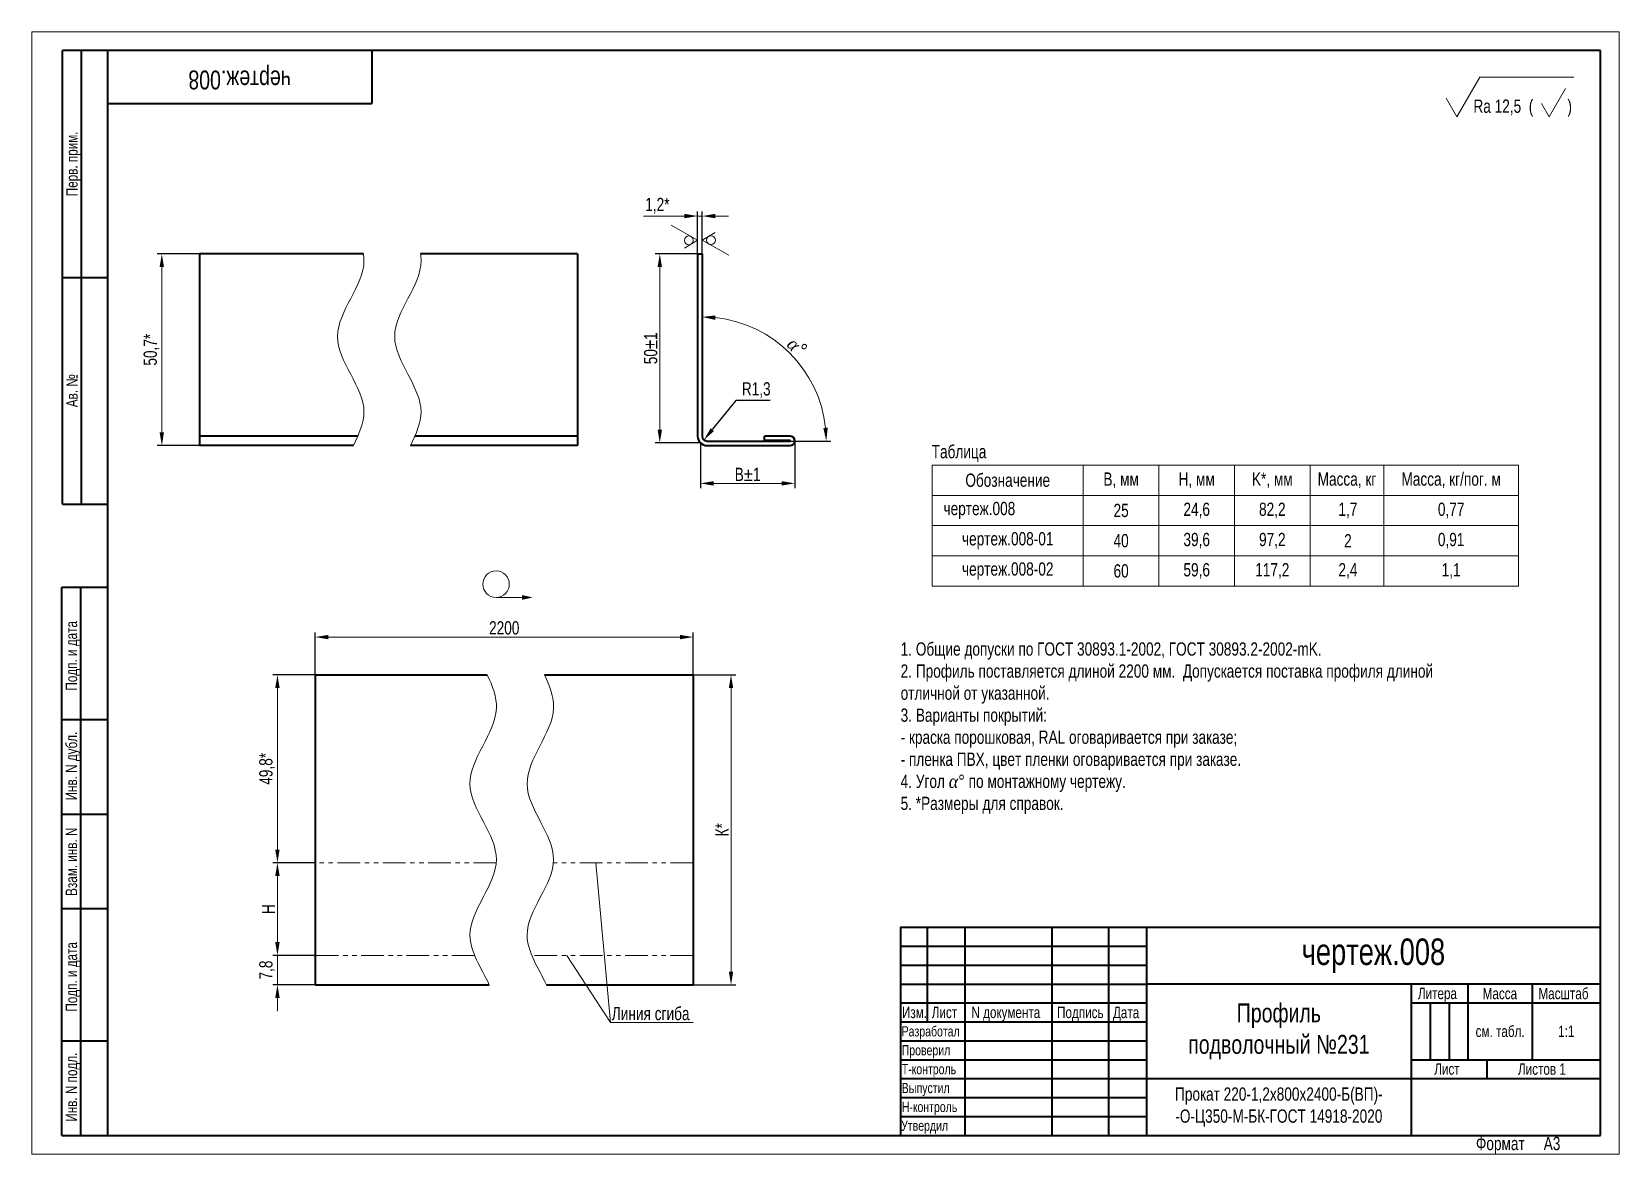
# Model space of a CAD drawing. Header units: millimetres. Extents: x 4600 to 5020, y -709 to -412.
import ezdxf

# ---------------------------------------------------------------- set-up
doc = ezdxf.new("R2010")
doc.units = ezdxf.units.MM
doc.linetypes.add('LT_07', pattern=[20, 10, -2, 2, -2, 2, -2])
for name, color, linetype, lineweight in [('Layer_02', 5, 'Continuous', 13), ('Layer_03', 1, 'Continuous', 13), ('Layer_05', 5, 'Continuous', 13), ('Layer_06', 7, 'Continuous', 35), ('Layer_07', 6, 'Continuous', 13), ('Layer_08', 7, 'Continuous', 40)]:
    doc.layers.add(name, color=color, linetype=linetype, lineweight=lineweight)
doc.styles.add('Style_02', font='ARIALNI_0.TTF', dxfattribs={"width": 0.9, "height": 3.5})
doc.dimstyles.new('DimStyle_03', dxfattribs={"dimtxt": 3.5, "dimasz": 2.5, "dimexe": 1.25, "dimexo": 0.625, "dimtad": 1, "dimtxsty": 'Style_02', "dimcen": 2.5, "dimazin": 3, "dimtfac": 1, "dimtmove": 0, "dimatfit": 3})
doc.dimstyles.new('DimStyle_04', dxfattribs={"dimtxt": 3.5, "dimasz": 2.5, "dimexe": 1.25, "dimexo": 0, "dimtad": 1, "dimlfac": 2, "dimtxsty": 'Style_02', "dimcen": 2.5, "dimazin": 3, "dimtfac": 1, "dimtmove": 0, "dimatfit": 3})

# ---------------------------------------------------------------- blocks, each defined once
blk = doc.blocks.new('*D97')
at = {"layer": 'Defpoints', "color": 0, "lineweight": 50, "ltscale": 0.04, "transparency": 16777216}
for p in [(4675.42, -581.96), (4665.42, -631.68), (4675.42, -631.68)]:
    blk.add_point(p, dxfattribs=at)
at = {"layer": 'Layer_03', "color": 0, "lineweight": -2, "ltscale": 0.04, "transparency": 16777216}
for p, q in [((4675.42, -581.96), (4664.17, -581.96)), ((4675.42, -631.68), (4664.17, -631.68))]:
    blk.add_line(p, q, dxfattribs=at)
at = {"layer": 'Layer_03', "color": 0, "ltscale": 0.04, "transparency": 16777216}
blk.add_line((4665.42, -585.46), (4665.42, -628.18), dxfattribs=at)
at = {"layer": 'Layer_03', "color": 0, "lineweight": 50, "ltscale": 0.04, "transparency": 16777216}
for points in [[(4664.83, -585.46), (4666, -585.46), (4665.42, -581.96)], [(4664.83, -628.18), (4666, -628.18), (4665.42, -631.68)]]:
    blk.add_solid(points, dxfattribs=at)
at = {"layer": 'Layer_03', "color": 0, "ltscale": 0.04, "transparency": 16777216, "insert": (4662.68, -606.82), "char_height": 3.5, "attachment_point": 5, "rotation": 90, "style": 'Style_02'}
blk.add_mtext('49,8*', dxfattribs=at)
blk = doc.blocks.new('*D98')
at = {"layer": 'Defpoints', "color": 0, "lineweight": 50, "ltscale": 0.04, "transparency": 16777216}
for p in [(4665.42, -631.68), (4675.42, -631.68), (4675.42, -656.18)]:
    blk.add_point(p, dxfattribs=at)
at = {"layer": 'Layer_03', "color": 0, "lineweight": -2, "ltscale": 0.04, "transparency": 16777216}
for p, q in [((4675.42, -631.68), (4664.17, -631.68)), ((4675.42, -656.18), (4664.17, -656.18))]:
    blk.add_line(p, q, dxfattribs=at)
at = {"layer": 'Layer_03', "color": 0, "ltscale": 0.04, "transparency": 16777216}
blk.add_line((4665.42, -652.68), (4665.42, -635.18), dxfattribs=at)
at = {"layer": 'Layer_03', "color": 0, "lineweight": 50, "ltscale": 0.04, "transparency": 16777216}
for points in [[(4664.83, -635.18), (4666, -635.18), (4665.42, -631.68)], [(4664.83, -652.68), (4666, -652.68), (4665.42, -656.18)]]:
    blk.add_solid(points, dxfattribs=at)
at = {"layer": 'Layer_03', "color": 0, "ltscale": 0.04, "transparency": 16777216, "insert": (4663.04, -643.93), "char_height": 3.5, "attachment_point": 5, "rotation": 90, "style": 'Style_02'}
blk.add_mtext('Н', dxfattribs=at)
blk = doc.blocks.new('*D99')
at = {"layer": 'Defpoints', "color": 0, "lineweight": 50, "ltscale": 0.04, "transparency": 16777216}
for p in [(4665.42, -656.18), (4675.42, -656.18), (4675.42, -663.95)]:
    blk.add_point(p, dxfattribs=at)
at = {"layer": 'Layer_03', "color": 0, "ltscale": 0.04, "transparency": 16777216}
for p, q in [((4665.42, -652.68), (4665.42, -649.18)), ((4665.42, -663.95), (4665.42, -656.18)), ((4665.42, -667.45), (4665.42, -670.95))]:
    blk.add_line(p, q, dxfattribs=at)
at = {"layer": 'Layer_03', "color": 0, "lineweight": -2, "ltscale": 0.04, "transparency": 16777216}
for p, q in [((4675.42, -656.18), (4664.17, -656.18)), ((4675.42, -663.95), (4664.17, -663.95))]:
    blk.add_line(p, q, dxfattribs=at)
at = {"layer": 'Layer_03', "color": 0, "lineweight": 50, "ltscale": 0.04, "transparency": 16777216}
for points in [[(4664.83, -652.68), (4666, -652.68), (4665.42, -656.18)], [(4664.83, -667.45), (4666, -667.45), (4665.42, -663.95)]]:
    blk.add_solid(points, dxfattribs=at)
at = {"layer": 'Layer_03', "color": 0, "ltscale": 0.04, "transparency": 16777216, "insert": (4662.68, -660.06), "char_height": 3.5, "attachment_point": 5, "rotation": 90, "style": 'Style_02'}
blk.add_mtext('7,8', dxfattribs=at)
blk = doc.blocks.new('*D100')
at = {"layer": 'Defpoints', "color": 0, "lineweight": 50, "ltscale": 0.04, "transparency": 16777216}
for p in [(4775.42, -581.96), (4775.42, -663.95), (4785.42, -663.95)]:
    blk.add_point(p, dxfattribs=at)
at = {"layer": 'Layer_03', "color": 0, "lineweight": -2, "ltscale": 0.04, "transparency": 16777216}
for p, q in [((4775.42, -581.96), (4786.67, -581.96)), ((4775.42, -663.95), (4786.67, -663.95))]:
    blk.add_line(p, q, dxfattribs=at)
at = {"layer": 'Layer_03', "color": 0, "ltscale": 0.04, "transparency": 16777216}
blk.add_line((4785.42, -585.46), (4785.42, -660.45), dxfattribs=at)
at = {"layer": 'Layer_03', "color": 0, "lineweight": 50, "ltscale": 0.04, "transparency": 16777216}
for points in [[(4784.83, -585.46), (4786, -585.46), (4785.42, -581.96)], [(4784.83, -660.45), (4786, -660.45), (4785.42, -663.95)]]:
    blk.add_solid(points, dxfattribs=at)
at = {"layer": 'Layer_03', "color": 0, "ltscale": 0.04, "transparency": 16777216, "insert": (4783.03, -622.96), "char_height": 3.5, "attachment_point": 5, "rotation": 90, "style": 'Style_02'}
blk.add_mtext('К*', dxfattribs=at)
blk = doc.blocks.new('*D101')
at = {"layer": 'Defpoints', "color": 0, "lineweight": 50, "ltscale": 0.04, "transparency": 16777216}
for p in [(4775.42, -571.96), (4675.42, -581.96), (4775.42, -581.96)]:
    blk.add_point(p, dxfattribs=at)
at = {"layer": 'Layer_03', "color": 0, "lineweight": -2, "ltscale": 0.04, "transparency": 16777216}
for p, q in [((4675.42, -581.96), (4675.42, -570.71)), ((4775.42, -581.96), (4775.42, -570.71))]:
    blk.add_line(p, q, dxfattribs=at)
at = {"layer": 'Layer_03', "color": 0, "ltscale": 0.04, "transparency": 16777216}
blk.add_line((4678.92, -571.96), (4771.92, -571.96), dxfattribs=at)
at = {"layer": 'Layer_03', "color": 0, "lineweight": 50, "ltscale": 0.04, "transparency": 16777216}
for points in [[(4678.92, -571.38), (4678.92, -572.55), (4675.42, -571.96)], [(4771.92, -571.38), (4771.92, -572.55), (4775.42, -571.96)]]:
    blk.add_solid(points, dxfattribs=at)
at = {"layer": 'Layer_03', "color": 0, "ltscale": 0.04, "transparency": 16777216, "insert": (4725.42, -569.55), "char_height": 3.5, "attachment_point": 5, "style": 'Style_02'}
blk.add_mtext('2200', dxfattribs=at)
blk = doc.blocks.new('*D102')
at = {"layer": 'Defpoints', "color": 0, "lineweight": 50, "ltscale": 0.04, "transparency": 16777216}
for p in [(4777.31, -520.56), (4802.31, -520.04), (4802.31, -531.29)]:
    blk.add_point(p, dxfattribs=at)
at = {"layer": 'Layer_03', "color": 0, "lineweight": -2, "ltscale": 0.04, "transparency": 16777216}
for p, q in [((4777.31, -520.56), (4777.31, -532.54)), ((4802.31, -520.04), (4802.31, -532.54))]:
    blk.add_line(p, q, dxfattribs=at)
at = {"layer": 'Layer_03', "color": 0, "ltscale": 0.04, "transparency": 16777216}
blk.add_line((4780.81, -531.29), (4798.81, -531.29), dxfattribs=at)
at = {"layer": 'Layer_03', "color": 0, "lineweight": 50, "ltscale": 0.04, "transparency": 16777216}
for points in [[(4780.81, -530.71), (4780.81, -531.88), (4777.31, -531.29)], [(4798.81, -530.71), (4798.81, -531.88), (4802.31, -531.29)]]:
    blk.add_solid(points, dxfattribs=at)
at = {"layer": 'Layer_03', "color": 0, "ltscale": 0.04, "transparency": 16777216, "insert": (4789.81, -528.91), "char_height": 3.5, "attachment_point": 5, "style": 'Style_02'}
blk.add_mtext('В%%P1', dxfattribs=at)
blk = doc.blocks.new('*D103')
at = {"layer": 'Defpoints', "color": 0, "lineweight": 50, "ltscale": 0.04, "transparency": 16777216}
for p in [(4766.58, -470.57), (4776.58, -470.57), (4777.31, -520.56)]:
    blk.add_point(p, dxfattribs=at)
at = {"layer": 'Layer_03', "color": 0, "lineweight": -2, "ltscale": 0.04, "transparency": 16777216}
for p, q in [((4776.58, -470.57), (4765.33, -470.57)), ((4777.31, -520.56), (4765.33, -520.56))]:
    blk.add_line(p, q, dxfattribs=at)
at = {"layer": 'Layer_03', "color": 0, "ltscale": 0.04, "transparency": 16777216}
blk.add_line((4766.58, -517.06), (4766.58, -474.07), dxfattribs=at)
at = {"layer": 'Layer_03', "color": 0, "lineweight": 50, "ltscale": 0.04, "transparency": 16777216}
for points in [[(4766, -474.07), (4767.16, -474.07), (4766.58, -470.57)], [(4766, -517.06), (4767.16, -517.06), (4766.58, -520.56)]]:
    blk.add_solid(points, dxfattribs=at)
at = {"layer": 'Layer_03', "color": 0, "ltscale": 0.04, "transparency": 16777216, "insert": (4764.17, -495.56), "char_height": 3.5, "attachment_point": 5, "rotation": 90, "style": 'Style_02'}
blk.add_mtext('50%%P1', dxfattribs=at)
blk = doc.blocks.new('*D104')
at = {"layer": 'Defpoints', "color": 0, "lineweight": 50, "ltscale": 0.04, "transparency": 16777216}
for p in [(4644.83, -470.57), (4634.83, -521.29), (4644.83, -521.29)]:
    blk.add_point(p, dxfattribs=at)
at = {"layer": 'Layer_03', "color": 0, "lineweight": -2, "ltscale": 0.04, "transparency": 16777216}
for p, q in [((4644.83, -470.57), (4633.58, -470.57)), ((4644.83, -521.29), (4633.58, -521.29))]:
    blk.add_line(p, q, dxfattribs=at)
at = {"layer": 'Layer_03', "color": 0, "ltscale": 0.04, "transparency": 16777216}
blk.add_line((4634.83, -474.07), (4634.83, -517.79), dxfattribs=at)
at = {"layer": 'Layer_03', "color": 0, "lineweight": 50, "ltscale": 0.04, "transparency": 16777216}
for points in [[(4634.24, -474.07), (4635.41, -474.07), (4634.83, -470.57)], [(4634.24, -517.79), (4635.41, -517.79), (4634.83, -521.29)]]:
    blk.add_solid(points, dxfattribs=at)
at = {"layer": 'Layer_03', "color": 0, "ltscale": 0.04, "transparency": 16777216, "insert": (4632.09, -495.93), "char_height": 3.5, "attachment_point": 5, "rotation": 90, "style": 'Style_02'}
blk.add_mtext('50,7*', dxfattribs=at)
blk = doc.blocks.new('*D105')
at = {"layer": 'Defpoints', "color": 0, "lineweight": 50, "ltscale": 0.04, "transparency": 16777216}
for p in [(4776.58, -460.57), (4776.58, -470.57), (4777.78, -470.57)]:
    blk.add_point(p, dxfattribs=at)
at = {"layer": 'Layer_03', "color": 0, "ltscale": 0.04, "transparency": 16777216}
for p, q in [((4773.08, -460.57), (4762.27, -460.57)), ((4777.78, -460.57), (4776.58, -460.57)), ((4781.28, -460.57), (4784.78, -460.57))]:
    blk.add_line(p, q, dxfattribs=at)
at = {"layer": 'Layer_03', "color": 0, "lineweight": -2, "ltscale": 0.04, "transparency": 16777216}
for p, q in [((4776.58, -470.57), (4776.58, -459.32)), ((4777.78, -470.57), (4777.78, -459.32))]:
    blk.add_line(p, q, dxfattribs=at)
at = {"layer": 'Layer_03', "color": 0, "lineweight": 50, "ltscale": 0.04, "transparency": 16777216}
for points in [[(4773.08, -459.98), (4773.08, -461.15), (4776.58, -460.57)], [(4781.28, -459.98), (4781.28, -461.15), (4777.78, -460.57)]]:
    blk.add_solid(points, dxfattribs=at)
at = {"layer": 'Layer_03', "color": 0, "ltscale": 0.04, "transparency": 16777216, "insert": (4765.93, -457.83), "char_height": 3.5, "attachment_point": 5, "style": 'Style_02'}
blk.add_mtext('1,2*', dxfattribs=at)
blk = doc.blocks.new('*D106')
at = {"layer": 'Defpoints', "color": 0, "lineweight": 50, "ltscale": 0.04, "transparency": 16777216}
for p in [(4777.78, -470.57), (4806.22, -503.68), (4777.78, -518.79), (4779.08, -520.09), (4801.06, -520.09)]:
    blk.add_point(p, dxfattribs=at)
at = {"layer": 'Layer_03', "color": 0, "lineweight": -2, "ltscale": 0.04, "transparency": 16777216}
blk.add_line((4801.06, -520.09), (4811.87, -520.09), dxfattribs=at)
at = {"layer": 'Layer_03', "color": 0, "ltscale": 0.04, "transparency": 16777216}
blk.add_arc((4777.78, -520.09), 32.84, 6.11, 83.89, dxfattribs=at)
at = {"layer": 'Layer_03', "color": 0, "lineweight": 50, "ltscale": 0.04, "transparency": 16777216}
for points in [[(4781.24, -488.03), (4781.31, -486.86), (4777.78, -487.26)], [(4811.01, -516.57), (4809.85, -516.63), (4810.62, -520.09)]]:
    blk.add_solid(points, dxfattribs=at)
at = {"layer": 'Layer_03', "color": 0, "ltscale": 0.04, "transparency": 16777216, "insert": (4802.88, -495), "char_height": 3.5, "attachment_point": 5, "rotation": 315, "style": 'Style_02'}
blk.add_mtext('{\\fTimes New Roman|b0|i1|c0|p18;α\\fMS Shell Dlg 2|b0|i1|c204|p0;\\H1.1429x;%%D}', dxfattribs=at)
blk = doc.blocks.new('*D107')
at = {"layer": 'Defpoints', "color": 0, "lineweight": 50, "ltscale": 0.04, "transparency": 16777216}
for p in [(4779.08, -518.79), (4779.9, -517.78)]:
    blk.add_point(p, dxfattribs=at)
at = {"layer": 'Layer_03', "color": 0, "lineweight": -2, "ltscale": 0.04, "transparency": 16777216}
for p, q in [((4786.71, -509.35), (4780.46, -517.08)), ((4795.81, -509.35), (4786.71, -509.35))]:
    blk.add_line(p, q, dxfattribs=at)
at = {"layer": 'Layer_03', "color": 0, "lineweight": 50, "ltscale": 0.04, "transparency": 16777216}
blk.add_solid([(4780.01, -516.72), (4780.92, -517.45), (4778.26, -519.8)], dxfattribs=at)
at = {"layer": 'Layer_03', "color": 0, "ltscale": 0.04, "transparency": 16777216, "insert": (4792.09, -506.61), "char_height": 3.5, "attachment_point": 5, "style": 'Style_02'}
blk.add_mtext('R1,3', dxfattribs=at)

msp = doc.modelspace()

# ---------------------------------------------------------------- linework, layer by layer
at = {"layer": 'Layer_05', "linetype": 'LT_07', "ltscale": 0.6}
for p, q in [((4723.311, -631.684), (4675.415, -631.684)), ((4775.415, -631.684), (4738.429, -631.684)), ((4717.597, -656.179), (4675.415, -656.179)), ((4775.415, -656.179), (4732.715, -656.179))]:
    msp.add_line(p, q, dxfattribs=at)
at = {"layer": 'Layer_06', "lineweight": 13, "ltscale": 0.303109}
msp.add_line((4977.484, -434.3), (4983.546, -423.8), dxfattribs=at)
at = {"layer": 'Layer_06', "lineweight": 13}
msp.add_line((4983.546, -423.8), (5008.415, -423.8), dxfattribs=at)
at = {"layer": 'Layer_06', "lineweight": 13, "ltscale": 0.216506}
msp.add_line((5001.849, -434.3), (5006.179, -426.8), dxfattribs=at)
at = {"layer": 'Layer_06', "lineweight": 13, "ltscale": 0.141451}
msp.add_line((4977.484, -434.3), (4974.655, -429.4), dxfattribs=at)
at = {"layer": 'Layer_06', "lineweight": 13, "ltscale": 0.101036}
msp.add_line((5001.849, -434.3), (4999.828, -430.8), dxfattribs=at)
at = {"layer": 'Layer_06'}
for p, q in [((4644.827, -470.567), (4644.827, -518.793)), ((4688.153, -470.567), (4644.827, -470.567)), ((4744.827, -470.567), (4703.27, -470.567)), ((4744.827, -470.567), (4744.827, -518.793)), ((4776.58, -470.567), (4777.78, -470.567)), ((4776.58, -470.567), (4776.58, -518.793)), ((4777.78, -470.567), (4777.78, -518.793)), ((4644.827, -518.793), (4644.827, -521.293)), ((4686.654, -518.793), (4644.827, -518.793)), ((4744.827, -518.793), (4701.772, -518.793)), ((4744.827, -518.793), (4744.827, -521.293)), ((4779.08, -520.093), (4801.062, -520.093)), ((4801.062, -518.793), (4794.312, -518.793)), ((4794.312, -519.993), (4794.312, -518.793)), ((4801.062, -519.993), (4794.312, -519.993)), ((4685.506, -521.293), (4644.827, -521.293)), ((4744.827, -521.293), (4700.623, -521.293)), ((4779.08, -521.293), (4801.062, -521.293)), ((4675.415, -581.965), (4720.93, -581.965)), ((4675.415, -581.965), (4675.415, -663.95)), ((4736.048, -581.965), (4775.415, -581.965)), ((4775.415, -581.965), (4775.415, -663.95)), ((4675.415, -663.95), (4721.448, -663.95)), ((4736.566, -663.95), (4775.415, -663.95))]:
    msp.add_line(p, q, dxfattribs=at)
for centre, radius, start, end in [((4779.08, -518.793), 2.5, 180, 270), ((4779.08, -518.793), 1.3, 180, 270), ((4801.062, -520.043), 1.25, 270, 90), ((4801.062, -520.043), 0.05, 270, 90)]:
    msp.add_arc(centre, radius, start, end, dxfattribs=at)
at = {"layer": 'Layer_07'}
for p, q in [((4600.415, -411.8), (4600.415, -708.8)), ((5020.415, -411.8), (4600.415, -411.8)), ((5020.415, -708.8), (5020.415, -411.8)), ((4776.58, -466.984), (4769.58, -462.986)), ((4777.78, -466.984), (4781.261, -464.911)), ((4776.58, -466.984), (4773.08, -469.026)), ((4777.78, -466.984), (4784.816, -470.919)), ((4838.625, -558.475), (4838.625, -526.475)), ((4838.625, -526.475), (4993.748, -526.475)), ((4878.625, -558.475), (4878.625, -526.475)), ((4898.625, -558.475), (4898.625, -526.475)), ((4918.625, -558.475), (4918.625, -526.475)), ((4938.625, -558.475), (4938.625, -526.475)), ((4958.14, -558.475), (4958.14, -526.475)), ((4993.748, -558.475), (4993.748, -526.475)), ((4838.625, -534.475), (4993.748, -534.475)), ((4838.625, -542.475), (4993.748, -542.475)), ((4838.625, -550.475), (4993.748, -550.475)), ((4838.625, -558.475), (4993.748, -558.475)), ((4723.247, -561.471), (4730.15, -561.479)), ((4749.627, -631.684), (4753.511, -673.95)), ((4753.511, -673.95), (4741.975, -656.179)), ((4753.511, -673.95), (4775.415, -673.95)), ((4600.415, -708.8), (5020.415, -708.8))]:
    msp.add_line(p, q, dxfattribs=at)
for centre, radius in [((4774.247, -466.995), 1.166), ((4780.113, -466.953), 1.166), ((4723.247, -557.966), 3.505)]:
    msp.add_circle(centre, radius, dxfattribs=at)
for points, knots in [([(4688.153, -470.567), (4688.258, -471.172), (4688.952, -478.44), (4674.323, -492.353), (4691.349, -508.708), (4687.002, -518.126), (4685.506, -521.293)], [167.5920357, 167.5920357, 167.5920357, 167.5920357, 169.5169608, 190.7065809, 211.896201, 221.1444047, 221.1444047, 221.1444047, 221.1444047]), ([(4703.27, -470.567), (4703.375, -471.172), (4704.07, -478.44), (4689.441, -492.353), (4706.467, -508.708), (4702.12, -518.126), (4700.623, -521.293)], [167.5920357, 167.5920357, 167.5920357, 167.5920357, 169.5169608, 190.7065809, 211.896201, 221.1444047, 221.1444047, 221.1444047, 221.1444047]), ([(4720.93, -581.965), (4722.338, -584.913), (4726.065, -594.529), (4709.487, -610.811), (4730.317, -630.811), (4711.759, -648.524), (4719.377, -659.571), (4721.448, -663.95)], [33.0065642, 33.0065642, 33.0065642, 33.0065642, 42.3792402, 63.5688603, 84.7584804, 105.9481005, 119.8686326, 119.8686326, 119.8686326, 119.8686326]), ([(4736.048, -581.965), (4737.456, -584.913), (4741.183, -594.529), (4724.605, -610.811), (4745.434, -630.811), (4726.876, -648.524), (4734.495, -659.571), (4736.566, -663.95)], [33.0065642, 33.0065642, 33.0065642, 33.0065642, 42.3792402, 63.5688603, 84.7584804, 105.9481005, 119.8686326, 119.8686326, 119.8686326, 119.8686326])]:
    msp.add_open_spline(points, degree=3, knots=knots, dxfattribs=at)
msp.add_solid([(4730.151, -562.094), (4732.972, -561.483), (4730.15, -560.863)], dxfattribs=at)
at = {"layer": 'Layer_08', "linetype": 'Continuous'}
for p, q in [((5015.415, -416.8), (4608.539, -416.8)), ((4608.539, -536.8), (4608.539, -416.8)), ((4613.539, -536.8), (4613.539, -416.8)), ((4620.415, -416.8), (4620.415, -703.8)), ((4690.415, -416.8), (4690.415, -430.8)), ((5015.415, -703.8), (5015.415, -416.8)), ((4620.415, -430.8), (4690.415, -430.8)), ((4608.539, -476.8), (4620.415, -476.8)), ((4608.539, -536.8), (4620.415, -536.8)), ((4608.415, -703.8), (4608.415, -558.8)), ((4608.415, -558.8), (4620.415, -558.8)), ((4613.415, -703.8), (4613.415, -558.8)), ((4608.415, -593.8), (4620.415, -593.8)), ((4608.415, -618.8), (4620.415, -618.8)), ((4608.415, -643.8), (4620.415, -643.8)), ((4830.292, -653.766), (4895.335, -653.766)), ((4830.292, -658.77), (4895.335, -658.77)), ((4830.292, -663.773), (4895.335, -663.773)), ((4970.385, -668.776), (4970.385, -683.786)), ((4975.389, -668.776), (4975.389, -683.786)), ((4608.415, -678.8), (4620.415, -678.8)), ((4830.292, -678.783), (4895.335, -678.783)), ((4830.292, -683.786), (4895.335, -683.786)), ((4830.292, -688.79), (4895.335, -688.79)), ((4830.292, -693.793), (4895.335, -693.793)), ((4830.292, -698.796), (4895.335, -698.796)), ((4608.415, -703.8), (4620.415, -703.8)), ((4620.415, -703.8), (5015.415, -703.8))]:
    msp.add_line(p, q, dxfattribs=at)
for points in [[(5015.415, -648.763), (4830.292, -648.763), (4830.292, -703.8)], [(4837.297, -648.763), (4837.297, -673.78)], [(4847.303, -648.763), (4847.303, -703.8)], [(4870.319, -648.763), (4870.319, -703.8)], [(4885.329, -648.763), (4885.329, -703.8)], [(4895.335, -648.763), (4895.335, -703.8)], [(5015.415, -663.773), (4895.335, -663.773)], [(4965.382, -663.773), (4965.382, -703.8)], [(4980.392, -663.773), (4980.392, -683.786)], [(4997.403, -663.773), (4997.403, -683.786)], [(4997.403, -663.773), (4997.403, -683.786)], [(4830.292, -668.776), (4895.335, -668.776)], [(4965.382, -668.776), (5015.415, -668.776)], [(4830.292, -673.78), (4895.335, -673.78)], [(4965.382, -683.786), (5015.415, -683.786)], [(4985.395, -683.786), (4985.395, -688.79)], [(4895.335, -688.79), (5015.415, -688.79)]]:
    msp.add_lwpolyline(points, dxfattribs=at)

# ---------------------------------------------------------------- texts
at = {"layer": 'Layer_02', "linetype": 'Continuous', "style": 'Style_02', "width": 0.9}
for s, height, p in [('Rа 12,5  (         )', 3.5, (4981.837, -433.24)), ('Изм.', 3, (4830.643, -672.776)), ('Лист', 3, (4838.524, -672.765)), ('N документа', 3, (4849.021, -672.758)), ('Подпись', 3, (4871.672, -672.78)), ('Дата', 3, (4886.464, -672.787)), ('Разработал', 2.7, (4830.557, -677.622)), ('Проверил', 2.7, (4830.57, -682.626)), ('Т-контроль', 2.7, (4830.602, -687.623)), ('Выпустил', 2.7, (4830.578, -692.617)), ('Н-контроль', 2.7, (4830.602, -697.63)), ('Утвердил', 2.7, (4830.43, -702.577))]:
    msp.add_text(s, height=height, dxfattribs=at).set_placement(p)
at = {"layer": 'Layer_02', "linetype": 'Continuous', "lineweight": 25, "style": 'Style_02', "width": 0.9}
for s, p in [('Перв. прим.', (4612.538, -455.324)), ('Ав. №', (4612.539, -511.137)), ('Подп. и дата', (4612.411, -586.121)), ('Инв. N дубл.', (4612.418, -615.179)), ('Взам. инв. N', (4612.409, -640.441)), ('Подп. и дата', (4612.415, -671.064)), ('Инв. N подл.', (4612.413, -700.174))]:
    msp.add_text(s, height=3, rotation=90, dxfattribs=at).set_placement(p)
for s, p in [('Литера', (4967.152, -667.744)), ('Масса', (4984.28, -667.773)), ('Масштаб', (4999.048, -667.771)), ('Лист ', (4971.469, -687.758)), ('Листов 1', (4993.629, -687.763))]:
    msp.add_text(s, height=3, dxfattribs=at).set_placement(p)
at = {"layer": 'Layer_02', "ltscale": 0.04, "style": 'Style_02', "width": 0.9}
msp.add_text('Линия сгиба', height=3.5, dxfattribs=at).set_placement((4753.873, -673.318))
at = {"layer": 'Layer_02', "linetype": 'Continuous', "insert": (4655.415, -423.8), "char_height": 5, "width": 70, "attachment_point": 5, "rotation": 180, "style": 'Style_02'}
msp.add_mtext('чертеж.008', dxfattribs=at)
at = {"layer": 'Layer_02', "char_height": 3.5, "style": 'Style_02'}
for s, insert, width, attachment_point in [('Таблица', (4845.74, -523.397), 40, 5), ('Обозначение', (4858.625, -530.475), 40, 5), ('В, мм', (4888.625, -530.475), 20, 5), ('Н, мм', (4908.625, -530.475), 20, 5), ('K*, мм', (4928.625, -530.475), 20, 5), ('Масса, кг', (4948.382, -530.475), 19.5151, 5), ('Масса, кг/пог. м', (4975.944, -530.475), 35.60823, 5), ('   чертеж.008', (4838.625, -538.475), 40, 4), ('\\pxsm0.6;25', (4888.625, -538.475), 20, 5), ('\\pxsm0.6;24,6', (4908.625, -538.475), 20, 5), ('\\pxsm0.6;82,2', (4928.625, -538.475), 20, 5), ('\\pxsm0.6;1,7', (4948.625, -538.475), 20, 5), ('\\pxsm0.6;0,77', (4975.944, -538.475), 35.60823, 5), ('чертеж.008-01', (4858.625, -546.475), 40, 5), ('\\pxsm0.6;40', (4888.625, -546.475), 20, 5), ('\\pxsm0.6;39,6', (4908.625, -546.475), 20, 5), ('\\pxsm0.6;97,2', (4928.625, -546.475), 20, 5), ('\\pxsm0.6;2', (4948.625, -546.475), 20, 5), ('\\pxsm0.6;0,91', (4975.944, -546.475), 35.60823, 5), ('чертеж.008-02', (4858.625, -554.475), 40, 5), ('\\pxsm0.6;60', (4888.625, -554.475), 20, 5), ('\\pxsm0.6;59,6', (4908.625, -554.475), 20, 5), ('\\pxsm0.6;117,2', (4928.625, -554.475), 20, 5), ('\\pxsm0.6;2,4', (4948.625, -554.475), 20, 5), ('\\pxsm0.6;1,1', (4975.944, -554.475), 35.60823, 5)]:
    msp.add_mtext(s, dxfattribs=dict(at, insert=insert, width=width, attachment_point=attachment_point))
at = {"layer": 'Layer_02', "insert": (4830.292, -618.763), "char_height": 3.5, "attachment_point": 7, "style": 'Style_02'}
msp.add_mtext_dynamic_manual_height_columns('1. Общие допуски по ГОСТ 30893.1-2002, ГОСТ 30893.2-2002-mK.\\P\\pxb0.25;2. Профиль поставляется длиной 2200 мм.  Допускается поставка профиля длиной отличной от указанной.\\P3. Варианты покрытий:\\P- краска порошковая, RAL оговаривается при заказе;\\P- пленка ПВХ, цвет пленки оговаривается при заказе.\\P4. Угол {\\fTimes New Roman|b0|i1|c0|p18;α}%%D по монтажному чертежу.\\P5. *Размеры для справок.', width=149.61439, gutter_width=70, heights=[66.329], dxfattribs=at)
at = {"layer": 'Layer_02', "linetype": 'Continuous', "attachment_point": 5, "style": 'Style_02'}
for s, insert, char_height, width in [('чертеж.008', (4955.375, -656.268), 7, 120.08), ('Профиль \\Pподволочный №231', (4930.359, -676.281), 5, 70.04667), ('см. табл.', (4988.898, -676.281), 3, 17.01133), ('1:1', (5006.409, -676.281), 3, 18.012), ('Прокат 220-1,2х800х2400-Б(ВП)-\\P-О-Ц350-М-БК-ГОСТ 14918-2020', (4930.359, -696.295), 3.5, 70.04667)]:
    msp.add_mtext(s, dxfattribs=dict(at, insert=insert, char_height=char_height, width=width))
at = {"layer": 'Layer_02', "linetype": 'Continuous', "lineweight": 25, "insert": (4982.513, -704.206), "char_height": 3.5, "width": 32.95146, "attachment_point": 1, "style": 'Style_02'}
msp.add_mtext('Формат     А3', dxfattribs=at)

# ---------------------------------------------------------------- dimensions: what is measured, and where the dimension line sits
at = {"layer": 'Layer_03', "ltscale": 0.04}
for base, p1, p2, text, picture, middle in [((4776.58, -460.567), (4777.78, -470.567), (4776.58, -470.567), '<>*', '*D105', (4765.925, -457.831)), ((4802.312, -531.293), (4777.312, -520.561), (4802.312, -520.043), 'В%%P1', '*D102', (4789.812, -528.911)), ((4775.415, -571.965), (4675.415, -581.965), (4775.415, -581.965), '2200', '*D101', (4725.415, -569.553))]:
    dim = msp.add_linear_dim(base=base, p1=p1, p2=p2, text=text, dimstyle='DimStyle_04', override={"dimasz": 3.5, "dimdec": 1, "dimlfac": 1, "dimlwd": -1}, dxfattribs=at)
    dim.commit()
    dim.dimension.update_dxf_attribs({"geometry": picture, "text_midpoint": middle})
for base, p1, p2, text, picture, middle in [((4634.827, -521.293), (4644.827, -470.567), (4644.827, -521.293), '<>*', '*D104', (4632.091, -495.93)), ((4766.58, -470.567), (4777.312, -520.561), (4776.58, -470.567), '<>%%P1', '*D103', (4764.168, -495.564)), ((4665.415, -631.684), (4675.415, -581.965), (4675.415, -631.684), '49,8*', '*D97', (4662.68, -606.824)), ((4785.415, -663.95), (4775.415, -581.965), (4775.415, -663.95), 'К*', '*D100', (4783.027, -622.957)), ((4665.415, -631.684), (4675.415, -656.179), (4675.415, -631.684), 'Н', '*D98', (4663.04, -643.932))]:
    dim = msp.add_linear_dim(base=base, p1=p1, p2=p2, angle=90, text=text, dimstyle='DimStyle_04', override={"dimasz": 3.5, "dimdec": 1, "dimlfac": 1, "dimlwd": -1}, dxfattribs=at)
    dim.commit()
    dim.dimension.update_dxf_attribs({"geometry": picture, "text_midpoint": middle})
dim = msp.add_angular_dim_2l(base=(4806.217, -503.675), line1=((4777.78, -470.567), (4777.78, -518.793)), line2=((4779.08, -520.093), (4801.062, -520.093)), text='{\\fTimes New Roman|b0|i1|c0|p18;α\\fMS Shell Dlg 2|b0|i1|c204|p0;\\H1.1429x;%%D}', dimstyle='DimStyle_04', override={"dimasz": 3.5, "dimdec": 1, "dimlfac": 1, "dimlwd": -1}, dxfattribs=at)
dim.commit()
dim.dimension.update_dxf_attribs({"geometry": '*D106', "text_midpoint": (4802.877, -494.997)})
dim = msp.add_radius_dim(center=(4779.08, -518.793), mpoint=(4779.897, -517.782), dimstyle='DimStyle_03', override={"dimasz": 3.5, "dimlfac": 1, "dimse1": 1}, dxfattribs=at)
dim.commit()
dim.dimension.update_dxf_attribs({"geometry": '*D107', "text_midpoint": (4792.089, -509.345), "dimtype": 164})
dim = msp.add_linear_dim(base=(4665.415, -656.179), p1=(4675.415, -663.95), p2=(4675.415, -656.179), angle=90, dimstyle='DimStyle_04', override={"dimasz": 3.5, "dimdec": 1, "dimlfac": 1, "dimlwd": -1}, dxfattribs=at)
dim.commit()
dim.dimension.update_dxf_attribs({"geometry": '*D99', "text_midpoint": (4662.68, -660.065)})

doc.saveas('drawing.dxf')
